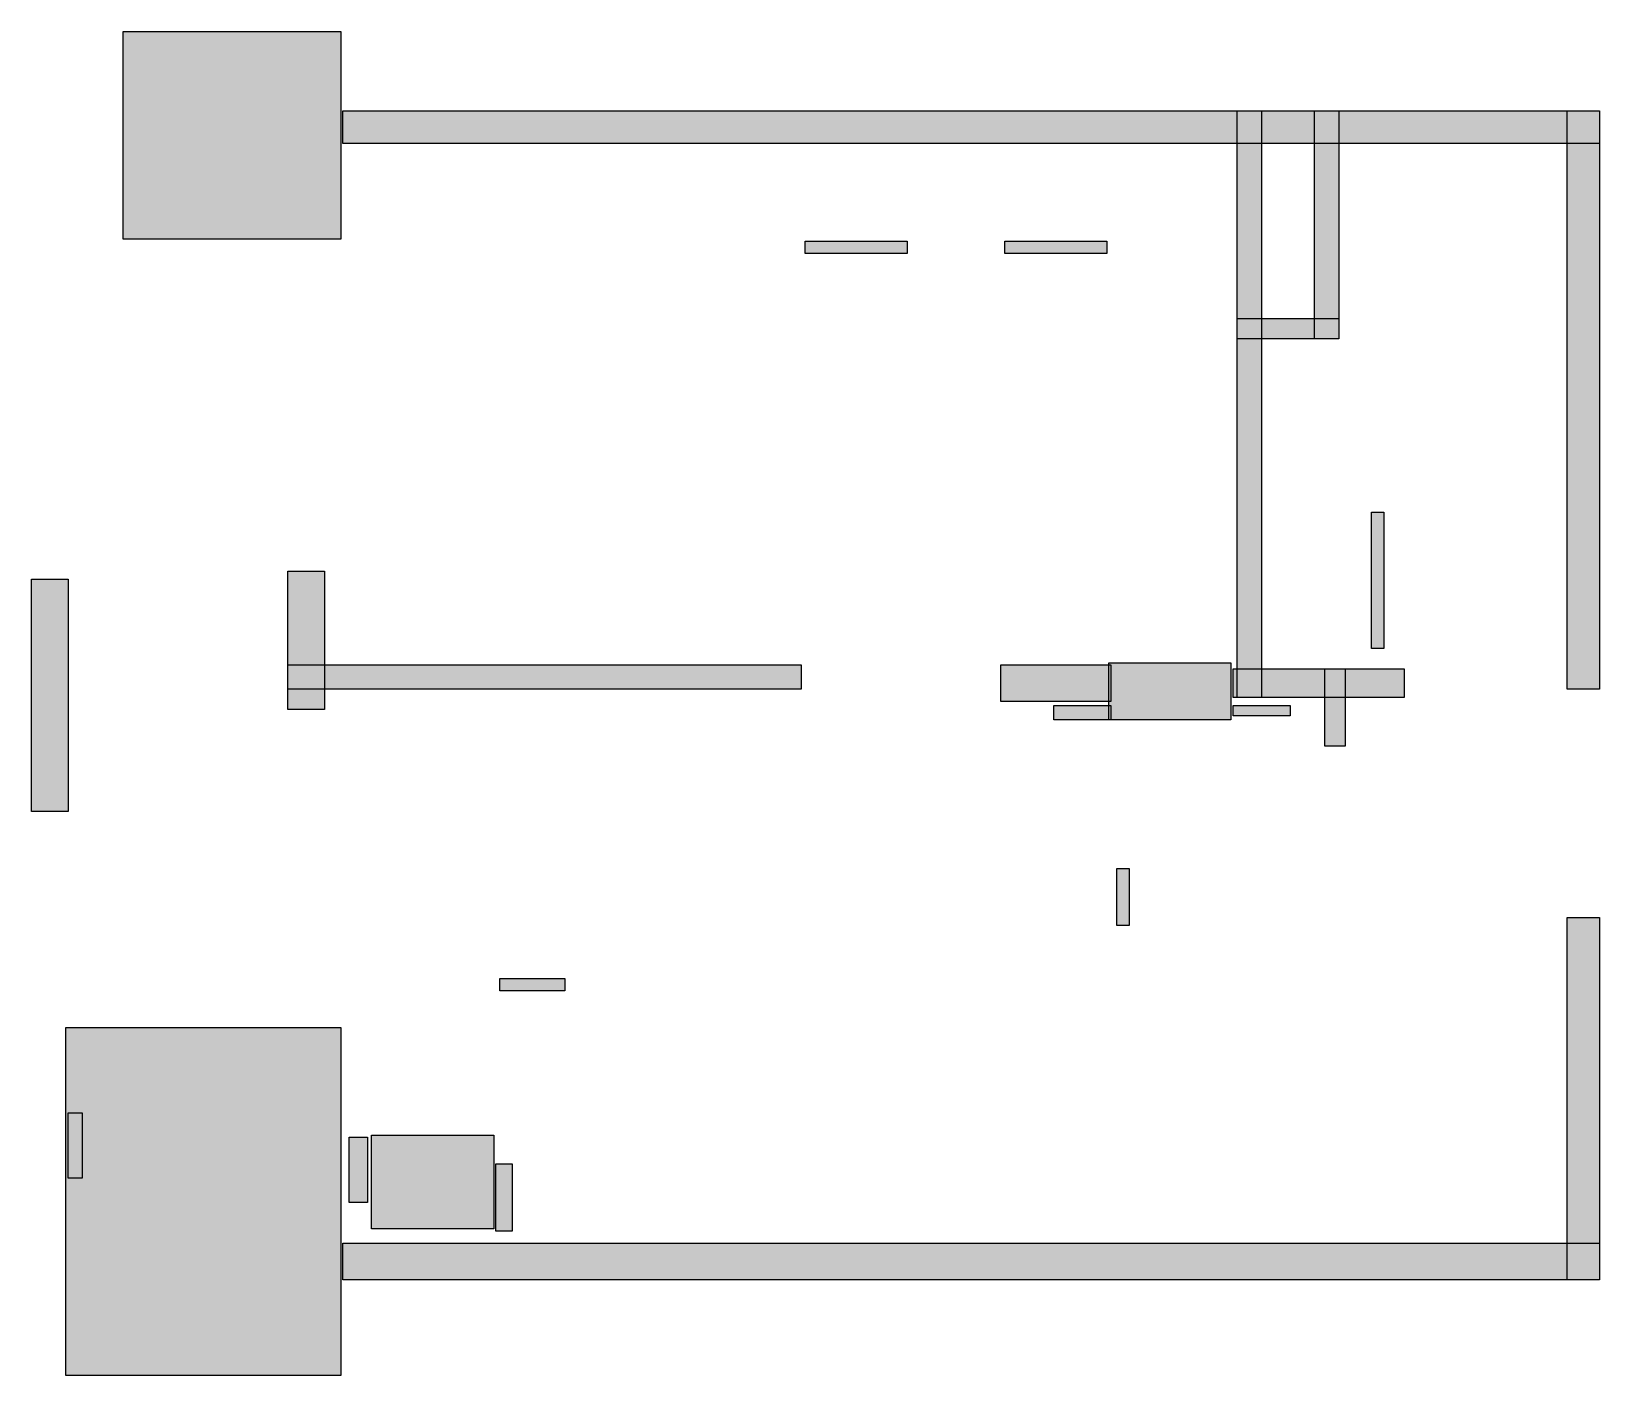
# Model space of a CAD drawing. Header units: centimetres. Extents: x 24 to 701, y 16 to 597.
import ezdxf

# ---------------------------------------------------------------- set-up
doc = ezdxf.new("R2010")
doc.units = ezdxf.units.CM
doc.layers.add('WALL', color=7, linetype='Continuous')

msp = doc.modelspace()

# ---------------------------------------------------------------- hatches: boundary and pattern name
at = {"layer": 'WALL'}
h = msp.add_hatch(color=256, dxfattribs=at)
h.dxf.hatch_style = 1
h.paths.add_polyline_path([(63.36, 596.64), (157.52, 596.64), (157.52, 506.88), (63.36, 506.88)])
h = msp.add_hatch(color=256, dxfattribs=at)
h.dxf.hatch_style = 1
h.paths.add_polyline_path([(158.4, 562.32), (701.36, 562.32), (701.36, 548.24), (158.4, 548.24)])
h = msp.add_hatch(color=256, dxfattribs=at)
h.dxf.hatch_style = 1
h.paths.add_polyline_path([(544.72, 562.32), (555.28, 562.32), (555.28, 308.88), (544.72, 308.88)])
h = msp.add_hatch(color=256, dxfattribs=at)
h.dxf.hatch_style = 1
h.paths.add_polyline_path([(578.16, 562.32), (588.72, 562.32), (588.72, 463.76), (578.16, 463.76)])
h = msp.add_hatch(color=256, dxfattribs=at)
h.dxf.hatch_style = 1
h.paths.add_polyline_path([(687.28, 562.32), (701.36, 562.32), (701.36, 312.4), (687.28, 312.4)])
h = msp.add_hatch(color=256, dxfattribs=at)
h.dxf.hatch_style = 1
h.paths.add_polyline_path([(358.16, 506), (402.16, 506), (402.16, 500.72), (358.16, 500.72)])
h = msp.add_hatch(color=256, dxfattribs=at)
h.dxf.hatch_style = 1
h.paths.add_polyline_path([(444.4, 506), (488.4, 506), (488.4, 500.72), (444.4, 500.72)])
h = msp.add_hatch(color=256, dxfattribs=at)
h.dxf.hatch_style = 1
h.paths.add_polyline_path([(544.72, 472.56), (588.72, 472.56), (588.72, 463.76), (544.72, 463.76)])
h = msp.add_hatch(color=256, dxfattribs=at)
h.dxf.hatch_style = 1
h.paths.add_polyline_path([(602.8, 388.96), (608.08, 388.96), (608.08, 330), (602.8, 330)])
h = msp.add_hatch(color=256, dxfattribs=at)
h.dxf.hatch_style = 1
h.paths.add_polyline_path([(23.76, 359.92), (39.6, 359.92), (39.6, 259.6), (23.76, 259.6)])
h = msp.add_hatch(color=256, dxfattribs=at)
h.dxf.hatch_style = 1
h.paths.add_polyline_path([(134.64, 363.44), (150.48, 363.44), (150.48, 303.6), (134.64, 303.6)])
h = msp.add_hatch(color=256, dxfattribs=at)
h.dxf.hatch_style = 1
h.paths.add_polyline_path([(134.64, 322.96), (356.4, 322.96), (356.4, 312.4), (134.64, 312.4)])
h = msp.add_hatch(color=256, dxfattribs=at)
h.dxf.hatch_style = 1
h.paths.add_polyline_path([(442.64, 322.96), (490.16, 322.96), (490.16, 307.12), (442.64, 307.12)])
h = msp.add_hatch(color=256, dxfattribs=at)
h.dxf.hatch_style = 1
h.paths.add_polyline_path([(489.28, 323.84), (542.08, 323.84), (542.08, 299.2), (489.28, 299.2)])
h = msp.add_hatch(color=256, dxfattribs=at)
h.dxf.hatch_style = 1
h.paths.add_polyline_path([(542.96, 321.2), (616.88, 321.2), (616.88, 308.88), (542.96, 308.88)])
h = msp.add_hatch(color=256, dxfattribs=at)
h.dxf.hatch_style = 1
h.paths.add_polyline_path([(582.56, 321.2), (591.36, 321.2), (591.36, 287.76), (582.56, 287.76)])
h = msp.add_hatch(color=256, dxfattribs=at)
h.dxf.hatch_style = 1
h.paths.add_polyline_path([(465.52, 305.36), (490.16, 305.36), (490.16, 299.2), (465.52, 299.2)])
h = msp.add_hatch(color=256, dxfattribs=at)
h.dxf.hatch_style = 1
h.paths.add_polyline_path([(542.96, 305.36), (567.6, 305.36), (567.6, 300.96), (542.96, 300.96)])
h = msp.add_hatch(color=256, dxfattribs=at)
h.dxf.hatch_style = 1
h.paths.add_polyline_path([(492.8, 234.96), (498.08, 234.96), (498.08, 210.32), (492.8, 210.32)])
h = msp.add_hatch(color=256, dxfattribs=at)
h.dxf.hatch_style = 1
h.paths.add_polyline_path([(687.28, 213.84), (701.36, 213.84), (701.36, 57.2), (687.28, 57.2)])
h = msp.add_hatch(color=256, dxfattribs=at)
h.dxf.hatch_style = 1
h.paths.add_polyline_path([(226.16, 187.44), (254.32, 187.44), (254.32, 182.16), (226.16, 182.16)])
h = msp.add_hatch(color=256, dxfattribs=at)
h.dxf.hatch_style = 1
h.paths.add_polyline_path([(38.72, 166.32), (157.52, 166.32), (157.52, 15.84), (38.72, 15.84)])
h = msp.add_hatch(color=256, dxfattribs=at)
h.dxf.hatch_style = 1
h.paths.add_polyline_path([(39.6, 129.36), (45.76, 129.36), (45.76, 101.2), (39.6, 101.2)])
h = msp.add_hatch(color=256, dxfattribs=at)
h.dxf.hatch_style = 1
h.paths.add_polyline_path([(161.04, 118.8), (168.96, 118.8), (168.96, 90.64), (161.04, 90.64)])
h = msp.add_hatch(color=256, dxfattribs=at)
h.dxf.hatch_style = 1
h.paths.add_polyline_path([(170.72, 119.68), (223.52, 119.68), (223.52, 79.2), (170.72, 79.2)])
h = msp.add_hatch(color=256, dxfattribs=at)
h.dxf.hatch_style = 1
h.paths.add_polyline_path([(224.4, 107.36), (231.44, 107.36), (231.44, 78.32), (224.4, 78.32)])
h = msp.add_hatch(color=256, dxfattribs=at)
h.dxf.hatch_style = 1
h.paths.add_polyline_path([(158.4, 73.04), (701.36, 73.04), (701.36, 57.2), (158.4, 57.2)])

# ---------------------------------------------------------------- linework, layer by layer
for points in [[(63.36, 596.64), (157.52, 596.64), (157.52, 506.88), (63.36, 506.88)], [(158.4, 562.32), (701.36, 562.32), (701.36, 548.24), (158.4, 548.24)], [(544.72, 562.32), (555.28, 562.32), (555.28, 308.88), (544.72, 308.88)], [(578.16, 562.32), (588.72, 562.32), (588.72, 463.76), (578.16, 463.76)], [(687.28, 562.32), (701.36, 562.32), (701.36, 312.4), (687.28, 312.4)], [(358.16, 506), (402.16, 506), (402.16, 500.72), (358.16, 500.72)], [(444.4, 506), (488.4, 506), (488.4, 500.72), (444.4, 500.72)], [(544.72, 472.56), (588.72, 472.56), (588.72, 463.76), (544.72, 463.76)], [(602.8, 388.96), (608.08, 388.96), (608.08, 330), (602.8, 330)], [(23.76, 359.92), (39.6, 359.92), (39.6, 259.6), (23.76, 259.6)], [(134.64, 363.44), (150.48, 363.44), (150.48, 303.6), (134.64, 303.6)], [(134.64, 322.96), (356.4, 322.96), (356.4, 312.4), (134.64, 312.4)], [(442.64, 322.96), (490.16, 322.96), (490.16, 307.12), (442.64, 307.12)], [(489.28, 323.84), (542.08, 323.84), (542.08, 299.2), (489.28, 299.2)], [(542.96, 321.2), (616.88, 321.2), (616.88, 308.88), (542.96, 308.88)], [(582.56, 321.2), (591.36, 321.2), (591.36, 287.76), (582.56, 287.76)], [(465.52, 305.36), (490.16, 305.36), (490.16, 299.2), (465.52, 299.2)], [(542.96, 305.36), (567.6, 305.36), (567.6, 300.96), (542.96, 300.96)], [(492.8, 234.96), (498.08, 234.96), (498.08, 210.32), (492.8, 210.32)], [(687.28, 213.84), (701.36, 213.84), (701.36, 57.2), (687.28, 57.2)], [(226.16, 187.44), (254.32, 187.44), (254.32, 182.16), (226.16, 182.16)], [(38.72, 166.32), (157.52, 166.32), (157.52, 15.84), (38.72, 15.84)], [(39.6, 129.36), (45.76, 129.36), (45.76, 101.2), (39.6, 101.2)], [(161.04, 118.8), (168.96, 118.8), (168.96, 90.64), (161.04, 90.64)], [(170.72, 119.68), (223.52, 119.68), (223.52, 79.2), (170.72, 79.2)], [(224.4, 107.36), (231.44, 107.36), (231.44, 78.32), (224.4, 78.32)], [(158.4, 73.04), (701.36, 73.04), (701.36, 57.2), (158.4, 57.2)]]:
    msp.add_lwpolyline(points, close=True, dxfattribs=at)

doc.saveas('drawing.dxf')
